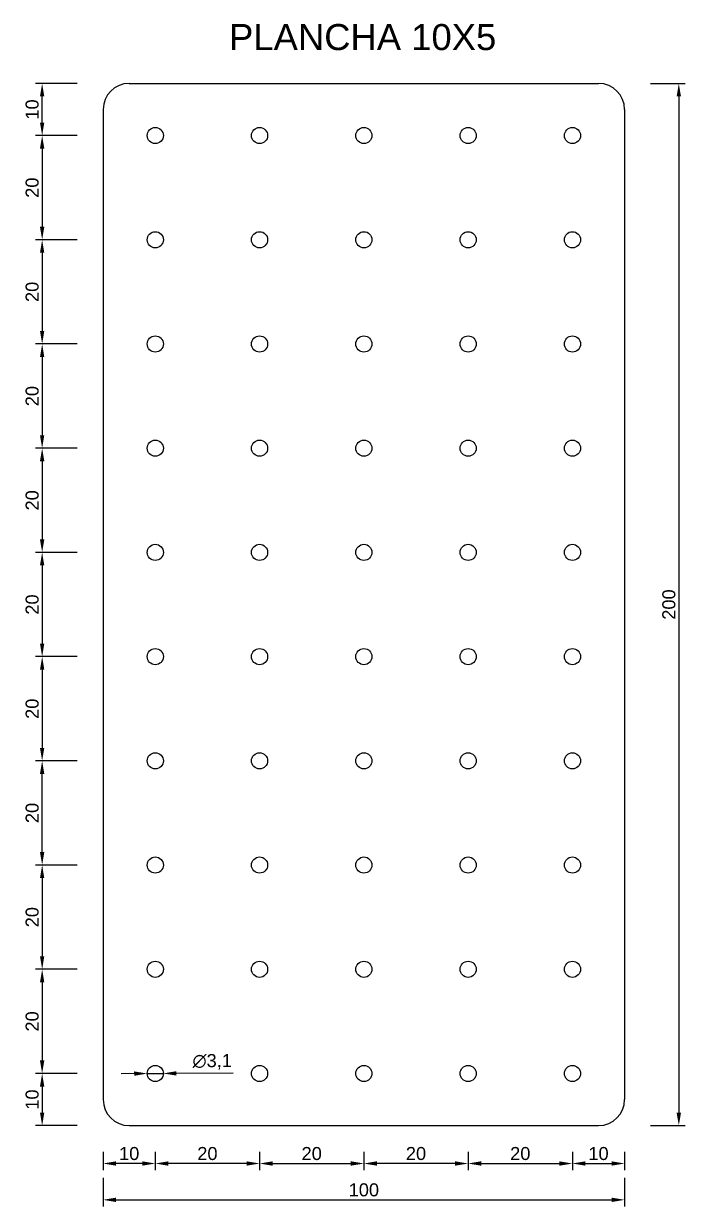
# Model space of a CAD drawing. Header units: millimetres. Extents: x 0 to 38330, y 46759 to 46987.
# Drawn here: x 37968.3 to 38095.2, y 46759.2 to 46986.2 of the extents above; entities that cross this region are included whole.
import ezdxf

# ---------------------------------------------------------------- set-up
doc = ezdxf.new("R2010")
doc.units = ezdxf.units.MM
doc.linetypes.add('ACAD_ISO02W100', pattern=[15, 12, -3])
doc.layers.add('Chequeado', color=140, linetype='ACAD_ISO02W100')
doc.layers.add('Cota', color=50, linetype='Continuous')
doc.styles.get("Standard").update_dxf_attribs({"font": 'arial.ttf'})
doc.dimstyles.new('ISO-25', dxfattribs={"dimtxt": 2.5, "dimasz": 2.5, "dimexe": 1.25, "dimexo": 15, "dimtad": 1, "dimtxsty": 'Standard', "dimcen": 2.5, "dimclrd": 256, "dimclrt": 256, "dimadec": 0, "dimazin": 0, "dimtfac": 1, "dimtmove": 0, "dimatfit": 3, "dimfxl": 10, "dimfxlon": 1, "dimtfillclr": 256, "dimlwd": -1, "dimarcsym": 0})

# ---------------------------------------------------------------- blocks, each defined once
blk = doc.blocks.new('*D214')
at = {"layer": 'Cota', "color": 0, "lineweight": -2, "transparency": 16777216}
for p, q in [((37978.57, 46974.74), (37970.63, 46974.74)), ((37978.57, 46964.74), (37970.63, 46964.74))]:
    blk.add_line(p, q, dxfattribs=at)
at = {"layer": 'Cota', "transparency": 16777216}
blk.add_line((37971.88, 46967.24), (37971.88, 46972.24), dxfattribs=at)
for points in [[(37971.46, 46972.24), (37972.29, 46972.24), (37971.88, 46974.74)], [(37971.46, 46967.24), (37972.29, 46967.24), (37971.88, 46964.74)]]:
    blk.add_solid(points, dxfattribs=at)
at = {"layer": 'Defpoints', "color": 0, "transparency": 16777216}
for p in [(37971.88, 46974.74), (37993.57, 46974.74), (37993.57, 46964.74)]:
    blk.add_point(p, dxfattribs=at)
at = {"layer": 'Cota', "transparency": 16777216, "insert": (37969.97, 46969.74), "char_height": 2.5, "attachment_point": 5, "rotation": 90}
blk.add_mtext('10', dxfattribs=at)
blk = doc.blocks.new('*D215')
at = {"layer": 'Cota', "color": 0, "lineweight": -2, "transparency": 16777216}
for p, q in [((37978.57, 46964.74), (37970.63, 46964.74)), ((37978.57, 46944.74), (37970.63, 46944.74))]:
    blk.add_line(p, q, dxfattribs=at)
at = {"layer": 'Cota', "transparency": 16777216}
blk.add_line((37971.88, 46962.24), (37971.88, 46947.24), dxfattribs=at)
for points in [[(37971.46, 46962.24), (37972.29, 46962.24), (37971.88, 46964.74)], [(37971.46, 46947.24), (37972.29, 46947.24), (37971.88, 46944.74)]]:
    blk.add_solid(points, dxfattribs=at)
at = {"layer": 'Defpoints', "color": 0, "transparency": 16777216}
for p in [(37993.57, 46964.74), (37971.88, 46944.74), (37993.57, 46944.74)]:
    blk.add_point(p, dxfattribs=at)
at = {"layer": 'Cota', "transparency": 16777216, "insert": (37969.97, 46954.74), "char_height": 2.5, "attachment_point": 5, "rotation": 90}
blk.add_mtext('20', dxfattribs=at)
blk = doc.blocks.new('*D216')
at = {"layer": 'Cota', "color": 0, "lineweight": -2, "transparency": 16777216}
for p, q in [((37978.57, 46944.74), (37970.63, 46944.74)), ((37978.57, 46924.74), (37970.63, 46924.74))]:
    blk.add_line(p, q, dxfattribs=at)
at = {"layer": 'Cota', "transparency": 16777216}
blk.add_line((37971.88, 46942.24), (37971.88, 46927.24), dxfattribs=at)
for points in [[(37971.46, 46942.24), (37972.29, 46942.24), (37971.88, 46944.74)], [(37971.46, 46927.24), (37972.29, 46927.24), (37971.88, 46924.74)]]:
    blk.add_solid(points, dxfattribs=at)
at = {"layer": 'Defpoints', "color": 0, "transparency": 16777216}
for p in [(37993.57, 46944.74), (37971.88, 46924.74), (37993.57, 46924.74)]:
    blk.add_point(p, dxfattribs=at)
at = {"layer": 'Cota', "transparency": 16777216, "insert": (37969.97, 46934.74), "char_height": 2.5, "attachment_point": 5, "rotation": 90}
blk.add_mtext('20', dxfattribs=at)
blk = doc.blocks.new('*D217')
at = {"layer": 'Cota', "color": 0, "lineweight": -2, "transparency": 16777216}
for p, q in [((37978.57, 46924.74), (37970.63, 46924.74)), ((37978.57, 46904.74), (37970.63, 46904.74))]:
    blk.add_line(p, q, dxfattribs=at)
at = {"layer": 'Cota', "transparency": 16777216}
blk.add_line((37971.88, 46922.24), (37971.88, 46907.24), dxfattribs=at)
for points in [[(37971.46, 46922.24), (37972.29, 46922.24), (37971.88, 46924.74)], [(37971.46, 46907.24), (37972.29, 46907.24), (37971.88, 46904.74)]]:
    blk.add_solid(points, dxfattribs=at)
at = {"layer": 'Defpoints', "color": 0, "transparency": 16777216}
for p in [(37993.57, 46924.74), (37971.88, 46904.74), (37993.57, 46904.74)]:
    blk.add_point(p, dxfattribs=at)
at = {"layer": 'Cota', "transparency": 16777216, "insert": (37969.97, 46914.74), "char_height": 2.5, "attachment_point": 5, "rotation": 90}
blk.add_mtext('20', dxfattribs=at)
blk = doc.blocks.new('*D218')
at = {"layer": 'Cota', "color": 0, "lineweight": -2, "transparency": 16777216}
for p, q in [((37978.57, 46904.74), (37970.63, 46904.74)), ((37978.57, 46884.74), (37970.63, 46884.74))]:
    blk.add_line(p, q, dxfattribs=at)
at = {"layer": 'Cota', "transparency": 16777216}
blk.add_line((37971.88, 46902.24), (37971.88, 46887.24), dxfattribs=at)
for points in [[(37971.46, 46902.24), (37972.29, 46902.24), (37971.88, 46904.74)], [(37971.46, 46887.24), (37972.29, 46887.24), (37971.88, 46884.74)]]:
    blk.add_solid(points, dxfattribs=at)
at = {"layer": 'Defpoints', "color": 0, "transparency": 16777216}
for p in [(37993.57, 46904.74), (37971.88, 46884.74), (37993.57, 46884.74)]:
    blk.add_point(p, dxfattribs=at)
at = {"layer": 'Cota', "transparency": 16777216, "insert": (37969.97, 46894.74), "char_height": 2.5, "attachment_point": 5, "rotation": 90}
blk.add_mtext('20', dxfattribs=at)
blk = doc.blocks.new('*D219')
at = {"layer": 'Cota', "color": 0, "lineweight": -2, "transparency": 16777216}
for p, q in [((37978.57, 46884.74), (37970.63, 46884.74)), ((37978.57, 46864.74), (37970.63, 46864.74))]:
    blk.add_line(p, q, dxfattribs=at)
at = {"layer": 'Cota', "transparency": 16777216}
blk.add_line((37971.88, 46882.24), (37971.88, 46867.24), dxfattribs=at)
for points in [[(37971.46, 46882.24), (37972.29, 46882.24), (37971.88, 46884.74)], [(37971.46, 46867.24), (37972.29, 46867.24), (37971.88, 46864.74)]]:
    blk.add_solid(points, dxfattribs=at)
at = {"layer": 'Defpoints', "color": 0, "transparency": 16777216}
for p in [(37993.57, 46884.74), (37971.88, 46864.74), (37993.57, 46864.74)]:
    blk.add_point(p, dxfattribs=at)
at = {"layer": 'Cota', "transparency": 16777216, "insert": (37969.97, 46874.74), "char_height": 2.5, "attachment_point": 5, "rotation": 90}
blk.add_mtext('20', dxfattribs=at)
blk = doc.blocks.new('*D220')
at = {"layer": 'Cota', "color": 0, "lineweight": -2, "transparency": 16777216}
for p, q in [((37978.57, 46864.74), (37970.63, 46864.74)), ((37978.57, 46844.74), (37970.63, 46844.74))]:
    blk.add_line(p, q, dxfattribs=at)
at = {"layer": 'Cota', "transparency": 16777216}
blk.add_line((37971.88, 46862.24), (37971.88, 46847.24), dxfattribs=at)
for points in [[(37971.46, 46862.24), (37972.29, 46862.24), (37971.88, 46864.74)], [(37971.46, 46847.24), (37972.29, 46847.24), (37971.88, 46844.74)]]:
    blk.add_solid(points, dxfattribs=at)
at = {"layer": 'Defpoints', "color": 0, "transparency": 16777216}
for p in [(37993.57, 46864.74), (37971.88, 46844.74), (37993.57, 46844.74)]:
    blk.add_point(p, dxfattribs=at)
at = {"layer": 'Cota', "transparency": 16777216, "insert": (37969.97, 46854.74), "char_height": 2.5, "attachment_point": 5, "rotation": 90}
blk.add_mtext('20', dxfattribs=at)
blk = doc.blocks.new('*D221')
at = {"layer": 'Cota', "color": 0, "lineweight": -2, "transparency": 16777216}
for p, q in [((37978.57, 46844.74), (37970.63, 46844.74)), ((37978.57, 46824.74), (37970.63, 46824.74))]:
    blk.add_line(p, q, dxfattribs=at)
at = {"layer": 'Cota', "transparency": 16777216}
blk.add_line((37971.88, 46827.24), (37971.88, 46842.24), dxfattribs=at)
for points in [[(37971.46, 46842.24), (37972.29, 46842.24), (37971.88, 46844.74)], [(37971.46, 46827.24), (37972.29, 46827.24), (37971.88, 46824.74)]]:
    blk.add_solid(points, dxfattribs=at)
at = {"layer": 'Defpoints', "color": 0, "transparency": 16777216}
for p in [(37971.88, 46844.74), (37993.57, 46844.74), (37993.57, 46824.74)]:
    blk.add_point(p, dxfattribs=at)
at = {"layer": 'Cota', "transparency": 16777216, "insert": (37969.97, 46834.74), "char_height": 2.5, "attachment_point": 5, "rotation": 90}
blk.add_mtext('20', dxfattribs=at)
blk = doc.blocks.new('*D222')
at = {"layer": 'Cota', "color": 0, "lineweight": -2, "transparency": 16777216}
for p, q in [((37978.57, 46824.74), (37970.63, 46824.74)), ((37978.57, 46804.74), (37970.63, 46804.74))]:
    blk.add_line(p, q, dxfattribs=at)
at = {"layer": 'Cota', "transparency": 16777216}
blk.add_line((37971.88, 46822.24), (37971.88, 46807.24), dxfattribs=at)
for points in [[(37971.46, 46822.24), (37972.29, 46822.24), (37971.88, 46824.74)], [(37971.46, 46807.24), (37972.29, 46807.24), (37971.88, 46804.74)]]:
    blk.add_solid(points, dxfattribs=at)
at = {"layer": 'Defpoints', "color": 0, "transparency": 16777216}
for p in [(37993.57, 46824.74), (37971.88, 46804.74), (37993.57, 46804.74)]:
    blk.add_point(p, dxfattribs=at)
at = {"layer": 'Cota', "transparency": 16777216, "insert": (37969.97, 46814.74), "char_height": 2.5, "attachment_point": 5, "rotation": 90}
blk.add_mtext('20', dxfattribs=at)
blk = doc.blocks.new('*D223')
at = {"layer": 'Cota', "color": 0, "lineweight": -2, "transparency": 16777216}
for p, q in [((37978.57, 46804.74), (37970.63, 46804.74)), ((37978.57, 46784.74), (37970.63, 46784.74))]:
    blk.add_line(p, q, dxfattribs=at)
at = {"layer": 'Cota', "transparency": 16777216}
blk.add_line((37971.88, 46802.24), (37971.88, 46787.24), dxfattribs=at)
for points in [[(37971.46, 46802.24), (37972.29, 46802.24), (37971.88, 46804.74)], [(37971.46, 46787.24), (37972.29, 46787.24), (37971.88, 46784.74)]]:
    blk.add_solid(points, dxfattribs=at)
at = {"layer": 'Defpoints', "color": 0, "transparency": 16777216}
for p in [(37993.57, 46804.74), (37971.88, 46784.74), (37993.57, 46784.74)]:
    blk.add_point(p, dxfattribs=at)
at = {"layer": 'Cota', "transparency": 16777216, "insert": (37969.97, 46794.74), "char_height": 2.5, "attachment_point": 5, "rotation": 90}
blk.add_mtext('20', dxfattribs=at)
blk = doc.blocks.new('*D224')
at = {"layer": 'Cota', "color": 0, "lineweight": -2, "transparency": 16777216}
for p, q in [((37978.57, 46784.74), (37970.63, 46784.74)), ((37978.57, 46774.74), (37970.63, 46774.74))]:
    blk.add_line(p, q, dxfattribs=at)
at = {"layer": 'Cota', "transparency": 16777216}
blk.add_line((37971.88, 46782.24), (37971.88, 46777.24), dxfattribs=at)
for points in [[(37971.46, 46782.24), (37972.29, 46782.24), (37971.88, 46784.74)], [(37971.46, 46777.24), (37972.29, 46777.24), (37971.88, 46774.74)]]:
    blk.add_solid(points, dxfattribs=at)
at = {"layer": 'Defpoints', "color": 0, "transparency": 16777216}
for p in [(37993.57, 46784.74), (37971.88, 46774.74), (37993.57, 46774.74)]:
    blk.add_point(p, dxfattribs=at)
at = {"layer": 'Cota', "transparency": 16777216, "insert": (37969.97, 46779.74), "char_height": 2.5, "attachment_point": 5, "rotation": 90}
blk.add_mtext('10', dxfattribs=at)
blk = doc.blocks.new('*D225')
at = {"layer": 'Cota', "color": 0, "lineweight": -2, "transparency": 16777216}
for p, q in [((38088.57, 46974.74), (38095.22, 46974.74)), ((38088.57, 46774.74), (38095.22, 46774.74))]:
    blk.add_line(p, q, dxfattribs=at)
at = {"layer": 'Cota', "transparency": 16777216}
blk.add_line((38093.97, 46972.24), (38093.97, 46777.24), dxfattribs=at)
for points in [[(38093.55, 46972.24), (38094.39, 46972.24), (38093.97, 46974.74)], [(38093.55, 46777.24), (38094.39, 46777.24), (38093.97, 46774.74)]]:
    blk.add_solid(points, dxfattribs=at)
at = {"layer": 'Defpoints', "color": 0, "transparency": 16777216}
for p in [(38073.57, 46974.74), (38073.57, 46774.74), (38093.97, 46774.74)]:
    blk.add_point(p, dxfattribs=at)
at = {"layer": 'Cota', "transparency": 16777216, "insert": (38092.07, 46874.74), "char_height": 2.5, "attachment_point": 5, "rotation": 90}
blk.add_mtext('200', dxfattribs=at)
blk = doc.blocks.new('*D226')
at = {"layer": 'Cota', "color": 0, "lineweight": -2, "transparency": 16777216}
for p, q in [((37983.57, 46769.74), (37983.57, 46766.22)), ((37993.57, 46769.74), (37993.57, 46766.22))]:
    blk.add_line(p, q, dxfattribs=at)
at = {"layer": 'Cota', "transparency": 16777216}
blk.add_line((37991.07, 46767.47), (37986.07, 46767.47), dxfattribs=at)
for points in [[(37986.07, 46767.89), (37986.07, 46767.05), (37983.57, 46767.47)], [(37991.07, 46767.89), (37991.07, 46767.05), (37993.57, 46767.47)]]:
    blk.add_solid(points, dxfattribs=at)
at = {"layer": 'Defpoints', "color": 0, "transparency": 16777216}
for p in [(37983.57, 46784.74), (37993.57, 46784.74), (37983.57, 46767.47)]:
    blk.add_point(p, dxfattribs=at)
at = {"layer": 'Cota', "transparency": 16777216, "insert": (37988.57, 46769.37), "char_height": 2.5, "attachment_point": 5}
blk.add_mtext('10', dxfattribs=at)
blk = doc.blocks.new('*D227')
at = {"layer": 'Cota', "color": 0, "lineweight": -2, "transparency": 16777216}
for p, q in [((37993.57, 46769.74), (37993.57, 46766.22)), ((38013.57, 46769.74), (38013.57, 46766.22))]:
    blk.add_line(p, q, dxfattribs=at)
at = {"layer": 'Cota', "transparency": 16777216}
blk.add_line((38011.07, 46767.47), (37996.07, 46767.47), dxfattribs=at)
for points in [[(37996.07, 46767.89), (37996.07, 46767.05), (37993.57, 46767.47)], [(38011.07, 46767.89), (38011.07, 46767.05), (38013.57, 46767.47)]]:
    blk.add_solid(points, dxfattribs=at)
at = {"layer": 'Defpoints', "color": 0, "transparency": 16777216}
for p in [(37993.57, 46784.74), (38013.57, 46784.74), (37993.57, 46767.47)]:
    blk.add_point(p, dxfattribs=at)
at = {"layer": 'Cota', "transparency": 16777216, "insert": (38003.57, 46769.37), "char_height": 2.5, "attachment_point": 5}
blk.add_mtext('20', dxfattribs=at)
blk = doc.blocks.new('*D228')
at = {"layer": 'Cota', "color": 0, "lineweight": -2, "transparency": 16777216}
for p, q in [((38013.57, 46769.74), (38013.57, 46766.22)), ((38033.57, 46769.74), (38033.57, 46766.22))]:
    blk.add_line(p, q, dxfattribs=at)
at = {"layer": 'Cota', "transparency": 16777216}
blk.add_line((38016.07, 46767.47), (38031.07, 46767.47), dxfattribs=at)
for points in [[(38016.07, 46767.89), (38016.07, 46767.05), (38013.57, 46767.47)], [(38031.07, 46767.89), (38031.07, 46767.05), (38033.57, 46767.47)]]:
    blk.add_solid(points, dxfattribs=at)
at = {"layer": 'Defpoints', "color": 0, "transparency": 16777216}
for p in [(38013.57, 46784.74), (38033.57, 46784.74), (38033.57, 46767.47)]:
    blk.add_point(p, dxfattribs=at)
at = {"layer": 'Cota', "transparency": 16777216, "insert": (38023.57, 46769.37), "char_height": 2.5, "attachment_point": 5}
blk.add_mtext('20', dxfattribs=at)
blk = doc.blocks.new('*D229')
at = {"layer": 'Cota', "color": 0, "lineweight": -2, "transparency": 16777216}
for p, q in [((38033.57, 46769.74), (38033.57, 46766.22)), ((38053.57, 46769.74), (38053.57, 46766.22))]:
    blk.add_line(p, q, dxfattribs=at)
at = {"layer": 'Cota', "transparency": 16777216}
blk.add_line((38051.07, 46767.47), (38036.07, 46767.47), dxfattribs=at)
for points in [[(38036.07, 46767.89), (38036.07, 46767.05), (38033.57, 46767.47)], [(38051.07, 46767.89), (38051.07, 46767.05), (38053.57, 46767.47)]]:
    blk.add_solid(points, dxfattribs=at)
at = {"layer": 'Defpoints', "color": 0, "transparency": 16777216}
for p in [(38033.57, 46784.74), (38053.57, 46784.74), (38033.57, 46767.47)]:
    blk.add_point(p, dxfattribs=at)
at = {"layer": 'Cota', "transparency": 16777216, "insert": (38043.57, 46769.37), "char_height": 2.5, "attachment_point": 5}
blk.add_mtext('20', dxfattribs=at)
blk = doc.blocks.new('*D230')
at = {"layer": 'Cota', "color": 0, "lineweight": -2, "transparency": 16777216}
for p, q in [((38053.57, 46769.74), (38053.57, 46766.22)), ((38073.57, 46769.74), (38073.57, 46766.22))]:
    blk.add_line(p, q, dxfattribs=at)
at = {"layer": 'Cota', "transparency": 16777216}
blk.add_line((38056.07, 46767.47), (38071.07, 46767.47), dxfattribs=at)
for points in [[(38056.07, 46767.89), (38056.07, 46767.05), (38053.57, 46767.47)], [(38071.07, 46767.89), (38071.07, 46767.05), (38073.57, 46767.47)]]:
    blk.add_solid(points, dxfattribs=at)
at = {"layer": 'Defpoints', "color": 0, "transparency": 16777216}
for p in [(38053.57, 46784.74), (38073.57, 46784.74), (38073.57, 46767.47)]:
    blk.add_point(p, dxfattribs=at)
at = {"layer": 'Cota', "transparency": 16777216, "insert": (38063.57, 46769.37), "char_height": 2.5, "attachment_point": 5}
blk.add_mtext('20', dxfattribs=at)
blk = doc.blocks.new('*D231')
at = {"layer": 'Cota', "color": 0, "lineweight": -2, "transparency": 16777216}
for p, q in [((38073.57, 46769.74), (38073.57, 46766.22)), ((38083.57, 46769.74), (38083.57, 46766.22))]:
    blk.add_line(p, q, dxfattribs=at)
at = {"layer": 'Cota', "transparency": 16777216}
blk.add_line((38076.07, 46767.47), (38081.07, 46767.47), dxfattribs=at)
for points in [[(38076.07, 46767.89), (38076.07, 46767.05), (38073.57, 46767.47)], [(38081.07, 46767.89), (38081.07, 46767.05), (38083.57, 46767.47)]]:
    blk.add_solid(points, dxfattribs=at)
at = {"layer": 'Defpoints', "color": 0, "transparency": 16777216}
for p in [(38073.57, 46784.74), (38083.57, 46784.74), (38083.57, 46767.47)]:
    blk.add_point(p, dxfattribs=at)
at = {"layer": 'Cota', "transparency": 16777216, "insert": (38078.57, 46769.37), "char_height": 2.5, "attachment_point": 5}
blk.add_mtext('10', dxfattribs=at)
blk = doc.blocks.new('*D232')
at = {"layer": 'Cota', "color": 0, "lineweight": -2, "transparency": 16777216}
for p, q in [((37983.57, 46764.74), (37983.57, 46759.25)), ((38083.57, 46764.74), (38083.57, 46759.25))]:
    blk.add_line(p, q, dxfattribs=at)
at = {"layer": 'Cota', "transparency": 16777216}
blk.add_line((37986.07, 46760.5), (38081.07, 46760.5), dxfattribs=at)
for points in [[(37986.07, 46760.92), (37986.07, 46760.08), (37983.57, 46760.5)], [(38081.07, 46760.92), (38081.07, 46760.08), (38083.57, 46760.5)]]:
    blk.add_solid(points, dxfattribs=at)
at = {"layer": 'Defpoints', "color": 0, "transparency": 16777216}
for p in [(37983.57, 46779.74), (38083.57, 46779.74), (38083.57, 46760.5)]:
    blk.add_point(p, dxfattribs=at)
at = {"layer": 'Cota', "transparency": 16777216, "insert": (38033.57, 46762.4), "char_height": 2.5, "attachment_point": 5}
blk.add_mtext('100', dxfattribs=at)
blk = doc.blocks.new('*D233')
at = {"layer": 'Cota', "transparency": 16777216}
for p, q in [((37989.53, 46784.72), (37987.03, 46784.71)), ((37992.03, 46784.74), (37995.12, 46784.75)), ((38008.52, 46784.83), (37997.62, 46784.77))]:
    blk.add_line(p, q, dxfattribs=at)
for points in [[(37989.52, 46785.14), (37989.53, 46784.3), (37992.03, 46784.74)], [(37997.62, 46785.19), (37997.63, 46784.35), (37995.12, 46784.75)]]:
    blk.add_solid(points, dxfattribs=at)
at = {"layer": 'Defpoints', "color": 0, "transparency": 16777216}
for p in [(37992.03, 46784.74), (37995.12, 46784.75)]:
    blk.add_point(p, dxfattribs=at)
at = {"layer": 'Cota', "transparency": 16777216, "insert": (38004.49, 46786.98), "char_height": 2.5, "attachment_point": 5, "rotation": 0.3418}
blk.add_mtext('∅3,1', dxfattribs=at)

msp = doc.modelspace()

# ---------------------------------------------------------------- linework, layer by layer
for p, q in [((37988.575, 46974.744), (37998.575, 46974.744)), ((37998.575, 46974.744), (38008.575, 46974.744)), ((38008.575, 46974.744), (38018.575, 46974.744)), ((38018.575, 46974.744), (38028.575, 46974.744)), ((38028.575, 46974.744), (38038.575, 46974.744)), ((38038.575, 46974.744), (38048.575, 46974.744)), ((38048.575, 46974.744), (38058.575, 46974.744)), ((38058.575, 46974.744), (38068.575, 46974.744)), ((38068.575, 46974.744), (38078.575, 46974.744)), ((37983.575, 46969.744), (37983.575, 46954.744)), ((38083.575, 46969.744), (38083.575, 46954.744)), ((37983.575, 46954.744), (37983.575, 46934.744)), ((38083.575, 46954.744), (38083.575, 46934.744)), ((37983.575, 46934.744), (37983.575, 46914.744)), ((38083.575, 46934.744), (38083.575, 46914.744)), ((37983.575, 46914.744), (37983.575, 46899.744)), ((38083.575, 46914.744), (38083.575, 46899.744)), ((37983.575, 46899.744), (37983.575, 46894.744)), ((38083.575, 46899.744), (38083.575, 46894.744)), ((37983.575, 46894.744), (37983.575, 46879.744)), ((38083.575, 46894.744), (38083.575, 46879.744)), ((37983.575, 46879.744), (37983.575, 46869.744)), ((38083.575, 46879.744), (38083.575, 46869.744)), ((37983.575, 46869.744), (37983.575, 46854.744)), ((38083.575, 46869.744), (38083.575, 46854.744)), ((37983.575, 46854.744), (37983.575, 46834.744)), ((38083.575, 46854.744), (38083.575, 46834.744)), ((37983.575, 46834.744), (37983.575, 46814.744)), ((38083.575, 46834.744), (38083.575, 46814.744)), ((37983.575, 46814.744), (37983.575, 46799.744)), ((38083.575, 46814.744), (38083.575, 46799.744)), ((37983.575, 46799.744), (37983.575, 46794.744)), ((38083.575, 46799.744), (38083.575, 46794.744)), ((37983.575, 46794.744), (37983.575, 46779.744)), ((38083.575, 46794.744), (38083.575, 46779.744)), ((37988.575, 46774.744), (37998.575, 46774.744)), ((37998.575, 46774.744), (38008.575, 46774.744)), ((38008.575, 46774.744), (38018.575, 46774.744)), ((38018.575, 46774.744), (38028.575, 46774.744)), ((38028.575, 46774.744), (38038.575, 46774.744)), ((38038.575, 46774.744), (38048.575, 46774.744)), ((38048.575, 46774.744), (38058.575, 46774.744)), ((38058.575, 46774.744), (38068.575, 46774.744)), ((38068.575, 46774.744), (38078.575, 46774.744))]:
    msp.add_line(p, q)
for centre in [(37993.575, 46964.744), (38013.575, 46964.744), (38033.575, 46964.744), (38053.575, 46964.744), (38073.575, 46964.744), (37993.575, 46944.744), (38013.575, 46944.744), (38033.575, 46944.744), (38053.575, 46944.744), (38073.575, 46944.744), (37993.575, 46924.744), (38013.575, 46924.744), (38033.575, 46924.744), (38053.575, 46924.744), (38073.575, 46924.744), (37993.575, 46904.744), (38013.575, 46904.744), (38033.575, 46904.744), (38053.575, 46904.744), (38073.575, 46904.744), (37993.575, 46884.744), (38013.575, 46884.744), (38033.575, 46884.744), (38053.575, 46884.744), (38073.575, 46884.744), (37993.575, 46864.744), (38013.575, 46864.744), (38033.575, 46864.744), (38053.575, 46864.744), (38073.575, 46864.744), (37993.575, 46844.744), (38013.575, 46844.744), (38033.575, 46844.744), (38053.575, 46844.744), (38073.575, 46844.744), (37993.575, 46824.744), (38013.575, 46824.744), (38033.575, 46824.744), (38053.575, 46824.744), (38073.575, 46824.744), (37993.575, 46804.744), (38013.575, 46804.744), (38033.575, 46804.744), (38053.575, 46804.744), (38073.575, 46804.744), (37993.575, 46784.744), (38013.575, 46784.744), (38033.575, 46784.744), (38053.575, 46784.744), (38073.575, 46784.744)]:
    msp.add_circle(centre, 1.55)
for centre, start, end in [((37988.575, 46969.744), 90, 180), ((38078.575, 46969.744), 0, 90), ((37988.575, 46779.744), 180, 270), ((38078.575, 46779.744), 270, 0)]:
    msp.add_arc(centre, 5, start, end)

# ---------------------------------------------------------------- texts
at = {"layer": 'Chequeado', "insert": (38007.722, 46986.141), "char_height": 5, "attachment_point": 1}
msp.add_mtext_dynamic_manual_height_columns('PLANCHA 10X5', width=145.95511, gutter_width=12.5, heights=[0], dxfattribs=at)

# ---------------------------------------------------------------- dimensions: what is measured, and where the dimension line sits
at = {"layer": 'Cota'}
for base, p1, p2, picture, middle in [((37971.876, 46974.744), (37993.575, 46964.744), (37993.575, 46974.744), '*D214', (37969.974, 46969.744)), ((38093.97, 46774.744), (38073.575, 46974.744), (38073.575, 46774.744), '*D225', (38092.069, 46874.744)), ((37971.876, 46944.744), (37993.575, 46964.744), (37993.575, 46944.744), '*D215', (37969.974, 46954.744)), ((37971.876, 46924.744), (37993.575, 46944.744), (37993.575, 46924.744), '*D216', (37969.974, 46934.744)), ((37971.876, 46904.744), (37993.575, 46924.744), (37993.575, 46904.744), '*D217', (37969.974, 46914.744)), ((37971.876, 46884.744), (37993.575, 46904.744), (37993.575, 46884.744), '*D218', (37969.974, 46894.744)), ((37971.876, 46864.744), (37993.575, 46884.744), (37993.575, 46864.744), '*D219', (37969.974, 46874.744)), ((37971.876, 46844.744), (37993.575, 46864.744), (37993.575, 46844.744), '*D220', (37969.974, 46854.744)), ((37971.876, 46844.744), (37993.575, 46824.744), (37993.575, 46844.744), '*D221', (37969.974, 46834.744)), ((37971.876, 46804.744), (37993.575, 46824.744), (37993.575, 46804.744), '*D222', (37969.974, 46814.744)), ((37971.876, 46784.744), (37993.575, 46804.744), (37993.575, 46784.744), '*D223', (37969.974, 46794.744)), ((37971.876, 46774.744), (37993.575, 46784.744), (37993.575, 46774.744), '*D224', (37969.974, 46779.744))]:
    dim = msp.add_linear_dim(base=base, p1=p1, p2=p2, angle=90, dimstyle='ISO-25', dxfattribs=at)
    dim.commit()
    dim.dimension.update_dxf_attribs({"geometry": picture, "text_midpoint": middle})
dim = msp.add_diameter_dim_2p(p1=(37992.025, 46784.735), p2=(37995.125, 46784.754), dimstyle='ISO-25', dxfattribs=at)
dim.commit()
dim.dimension.update_dxf_attribs({"geometry": '*D233', "text_midpoint": (38004.504, 46784.81), "dimtype": 163})
for base, p1, p2, picture, middle in [((37983.575, 46767.471), (37993.575, 46784.744), (37983.575, 46784.744), '*D226', (37988.575, 46769.372)), ((37993.575, 46767.471), (38013.575, 46784.744), (37993.575, 46784.744), '*D227', (38003.575, 46769.372)), ((38033.575, 46767.471), (38013.575, 46784.744), (38033.575, 46784.744), '*D228', (38023.575, 46769.372)), ((38033.575, 46767.471), (38053.575, 46784.744), (38033.575, 46784.744), '*D229', (38043.575, 46769.372)), ((38073.575, 46767.471), (38053.575, 46784.744), (38073.575, 46784.744), '*D230', (38063.575, 46769.372)), ((38083.575, 46767.471), (38073.575, 46784.744), (38083.575, 46784.744), '*D231', (38078.575, 46769.372)), ((38083.575, 46760.499), (37983.575, 46779.744), (38083.575, 46779.744), '*D232', (38033.575, 46762.4))]:
    dim = msp.add_linear_dim(base=base, p1=p1, p2=p2, dimstyle='ISO-25', dxfattribs=at)
    dim.commit()
    dim.dimension.update_dxf_attribs({"geometry": picture, "text_midpoint": middle})

doc.saveas('drawing.dxf')
